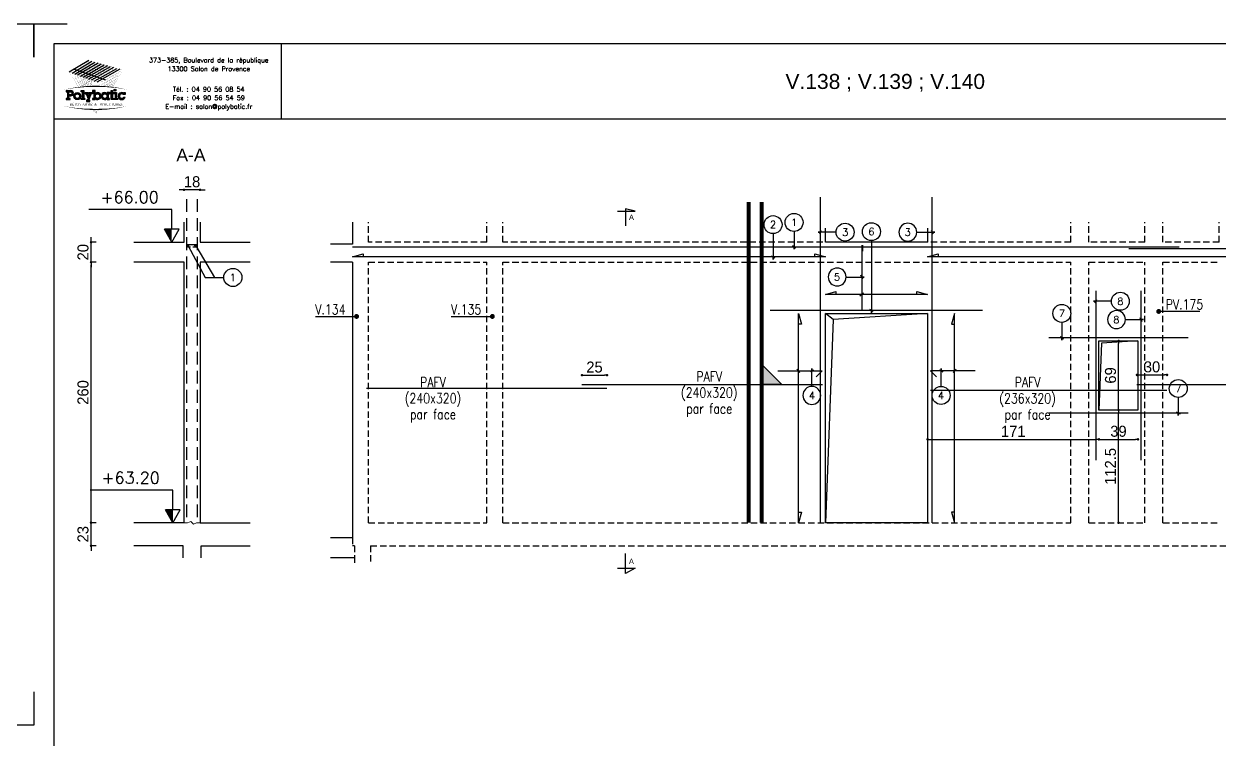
# Model space of a CAD drawing. Header units: metres. Extents: x -5618 to 118954, y -306 to 4637.
# Drawn here: x 47322 to 48515, y 880 to 1594 of the extents above; entities that cross this region are included whole.
import ezdxf
from ezdxf.enums import TextEntityAlignment as Align

# ---------------------------------------------------------------- set-up
doc = ezdxf.new("R2010")
doc.units = ezdxf.units.M
doc.linetypes.add('CACHE', pattern=[9.525, 6.35, -3.175])
doc.linetypes.add('CACHEX2', pattern=[19.05, 12.7, -6.35])
for name, color, linetype in [('COTATION', 1, 'Continuous'), ('GO-FER-HA', 140, 'Continuous'), ('GO-TEXTE', 9, 'Continuous'), ('K_ENT_M_Building_V.76', 7, 'Continuous'), ('STR_COTATION', 1, 'Continuous'), ('STR_TS', 22, 'Continuous'), ('STR_TS_TXT', 7, 'Continuous'), ('STR_VOI-POT', 6, 'Continuous')]:
    doc.layers.add(name, color=color, linetype=linetype)
doc.layers.add('Kofragna_forma', color=7, linetype='Continuous', lineweight=70)
doc.styles.add('ARIAL', font='ARIAL.TTF')
doc.styles.add('GrDimensions', font='simplex.shx')
doc.styles.add('Lucida', font='LSANSI.TTF')
doc.styles.add('POLYBATIC', font='TIMES.TTF')
doc.styles.add('schéma', font='simplex.shx')
doc.styles.add('TEXTE', font='romans.shx')
doc.styles.add('TEXTE TS', font='romans.shx', dxfattribs={"width": 0.7, "oblique": 15})
doc.styles.add('TEXTEBA', font='ARIAL.TTF')
doc.dimstyles.new('COUPE-20', dxfattribs={"dimscale": 0.5, "dimtxt": 22, "dimasz": 5, "dimexe": 0.05, "dimexo": 0, "dimgap": 5, "dimtad": 1, "dimdec": 0, "dimdsep": 46, "dimtxsty": 'Standard', "dimblk1": 'DOT', "dimblk2": 'DOT', "dimsah": 1, "dimcen": 0, "dimdle": 150, "dimclrd": 1, "dimclre": 1, "dimclrt": 7, "dimadec": 0, "dimazin": 0, "dimtfac": 1, "dimtdec": 0, "dimtix": 1, "dimtmove": 2, "dimatfit": 3, "dimldrblk": 'DOT', "dimfxl": 0, "dimtvp": 1, "dimtolj": 1, "dimtzin": 0, "dimarcsym": 0})

# ---------------------------------------------------------------- blocks, each defined once
blk = doc.blocks.new('A$C492E529B')
h = blk.add_hatch(color=256)
h.paths.add_polyline_path([(-1.983, 0.1), (-2.083, 0.1), (-2.083, 0.3), (-1.933, 0.3, 1), (-1.933, 0.7), (-2.283, 0.7), (-2.283, 0.6), (-2.183, 0.6), (-2.183, 0.1), (-2.283, 0.1), (-2.283, 0), (-1.983, 0)])
h.paths.add_polyline_path([(-2.083, 0.4), (-2.083, 0.6), (-1.933, 0.6, -1), (-1.933, 0.4)], flags=16)
h = blk.add_hatch(color=256)
h.paths.add_polyline_path([(-1.158, 0.275, 1), (-1.708, 0.275, 1)])
h.paths.add_polyline_path([(-1.608, 0.275, -1), (-1.258, 0.275, -1)], flags=16)
for color, points in [(256, [(-0.938, 0.7), (-1.138, 0.7), (-1.138, 0.6), (-1.038, 0.6), (-1.038, 0.1), (-1.138, 0.1), (-1.138, 0), (-0.838, 0), (-0.838, 0.1), (-0.938, 0.1)]), (256, [(-0.367, 0.45), (-0.268, 0.45), (-0.268, 0.55), (-0.523, 0.55), (-0.523, 0.45), (-0.473, 0.45), (-0.543, 0.253), (-0.612, 0.45), (-0.562, 0.45), (-0.562, 0.55), (-0.818, 0.55), (-0.818, 0.45), (-0.718, 0.45), (-0.595, 0.101), (-0.648, -0.05), (-0.718, -0.05), (-0.718, -0.15), (-0.468, -0.15), (-0.468, -0.05), (-0.543, -0.05)]), (256, [(1.393, 0.55), (1.292, 0.55), (1.292, 0.7), (1.193, 0.7), (1.193, 0.55), (1.093, 0.55), (1.093, 0.45), (1.193, 0.45), (1.193, 0), (1.393, 0), (1.393, 0.1), (1.292, 0.1), (1.292, 0.45), (1.393, 0.45)]), (140, [(1.413, 0.725, 1), (1.563, 0.725, 1)]), (256, [(1.613, 0.55), (1.413, 0.55), (1.413, 0.45), (1.513, 0.45), (1.513, 0.1), (1.413, 0.1), (1.413, 0), (1.712, 0), (1.712, 0.1), (1.613, 0.1)]), (256, [(2.13, 0.4), (2.283, 0.4), (2.283, 0.55), (2.183, 0.55), (2.183, 0.487, 3.359496), (2.272, 0.2), (2.166, 0.2, -3.125802)])]:
    blk.add_hatch(color=color).paths.add_polyline_path(points)
h = blk.add_hatch(color=256)
h.paths.add_polyline_path([(-0.047, 0.487), (-0.047, 0.7), (-0.248, 0.7), (-0.248, 0.6), (-0.147, 0.6), (-0.147, 0.1), (-0.248, 0.1), (-0.248, 0), (-0.047, 0), (-0.047, 0.063, 2.12132)])
h.paths.add_polyline_path([(-0.047, 0.275, -1), (0.303, 0.275, -1)], flags=16)
h = blk.add_hatch(color=256)
h.paths.add_polyline_path([(1.073, 0.1), (0.973, 0.1), (0.973, 0.45), (1.073, 0.45), (1.073, 0.55), (0.873, 0.55), (0.873, 0.487, 2.12132), (0.873, 0.063), (0.873, 0), (1.073, 0)])
h.paths.add_polyline_path([(0.523, 0.275, -1), (0.873, 0.275, -1)], flags=16)
for p, q in [((-0.595, 0.101), (-0.718, 0.45)), ((-0.648, -0.05), (-0.595, 0.101)), ((-0.543, 0.253), (-0.612, 0.45)), ((-0.543, -0.05), (-0.367, 0.45)), ((-0.543, 0.253), (-0.473, 0.45)), ((0.873, 0.55), (0.873, 0.487)), ((1.073, 0.55), (0.873, 0.55)), ((0.873, 0.063), (0.873, 0)), ((0.973, 0.1), (0.973, 0.45)), ((0.973, 0.45), (1.073, 0.45)), ((1.073, 0.1), (0.973, 0.1)), ((1.073, 0.45), (1.073, 0.55)), ((1.073, 0), (1.073, 0.1)), ((2.166, 0.2), (2.272, 0.2)), ((0.873, 0), (1.073, 0))]:
    blk.add_line(p, q)
for points in [[(-2.283, 0.7), (-1.933, 0.7)], [(-2.283, 0.7), (-2.283, 0.6), (-2.183, 0.6), (-2.183, 0.1), (-2.283, 0.1), (-2.283, 0), (-1.983, 0), (-1.983, 0.1), (-2.083, 0.1), (-2.083, 0.3), (-1.933, 0.3)], [(-2.083, 0.4), (-2.083, 0.6), (-1.933, 0.6)], [(-2.083, 0.4), (-1.933, 0.4)], [(-1.138, 0.7), (-0.938, 0.7), (-0.938, 0.1), (-0.838, 0.1), (-0.838, 0), (-1.138, 0), (-1.138, 0.1), (-1.038, 0.1), (-1.038, 0.6), (-1.138, 0.6), (-1.138, 0.7)], [(-0.818, 0.55), (-0.562, 0.55)], [(-0.818, 0.55), (-0.818, 0.45), (-0.718, 0.45)], [(-0.612, 0.45), (-0.562, 0.45), (-0.562, 0.55)], [(-0.523, 0.55), (-0.268, 0.55), (-0.268, 0.45), (-0.367, 0.45)], [(-0.473, 0.45), (-0.523, 0.45), (-0.523, 0.55)], [(-0.248, 0.7), (-0.248, 0.6), (-0.147, 0.6), (-0.147, 0.1), (-0.248, 0.1), (-0.248, 0), (-0.047, 0), (-0.047, 0.063)], [(-0.047, 0.487), (-0.047, 0.7), (-0.248, 0.7)], [(1.093, 0.55), (1.193, 0.55), (1.193, 0.7), (1.292, 0.7), (1.292, 0.55), (1.393, 0.55), (1.393, 0.45), (1.292, 0.45), (1.292, 0.1), (1.393, 0.1), (1.393, 0), (1.193, 0), (1.193, 0.45), (1.093, 0.45)], [(1.093, 0.45), (1.093, 0.55)], [(1.413, 0.45), (1.413, 0.55), (1.613, 0.55), (1.613, 0.1), (1.712, 0.1), (1.712, 0), (1.413, 0), (1.413, 0.1), (1.513, 0.1), (1.513, 0.45), (1.413, 0.45)], [(2.183, 0.487), (2.183, 0.55), (2.283, 0.55), (2.283, 0.4), (2.13, 0.4)], [(-0.648, -0.05), (-0.718, -0.05), (-0.718, -0.15), (-0.468, -0.15), (-0.468, -0.05), (-0.543, -0.05)]]:
    blk.add_lwpolyline(points)
for centre, radius in [((-1.433, 0.275), 0.275), ((-1.433, 0.275), 0.175), ((0.128, 0.275), 0.175), ((0.698, 0.275), 0.175)]:
    blk.add_circle(centre, radius)
at = {"color": 140}
blk.add_circle((1.488, 0.725), 0.075, dxfattribs=at)
for centre, radius, start, end in [((-1.933, 0.5), 0.2, 270, 90), ((-1.933, 0.5), 0.1, 270, 90), ((0.128, 0.275), 0.275, 230.4788, 129.5212), ((0.698, 0.275), 0.275, 50.4788, 309.5212), ((2.008, 0.275), 0.275, 50.4788, 344.17338), ((2.008, 0.275), 0.175, 45.58469, 334.62307)]:
    blk.add_arc(centre, radius, start, end)
blk = doc.blocks.new('POLYBATIC')
at = {"color": 140}
for p, q in [((-0.43, 3.281), (-1.602, 2.578)), ((-1.435, 2.518), (-0.241, 3.228)), ((-1.268, 2.457), (-0.053, 3.175)), ((0.135, 3.121), (-1.101, 2.397)), ((-0.934, 2.337), (0.323, 3.068)), ((-0.767, 2.276), (0.511, 3.015)), ((0.7, 2.962), (-0.6, 2.216)), ((-0.433, 2.156), (0.888, 2.908)), ((-1.309, 2.754), (0.586, 2.109)), ((1.076, 2.855), (-0.266, 2.095)), ((-0.099, 2.035), (1.264, 2.802)), ((1.452, 2.749), (0.067, 1.974))]:
    blk.add_line(p, q, dxfattribs=at)
for points in [[(-1.602, 2.578, 0, 0.0156, 0), (-1.016, 2.93, 0, 0, 0)], [(-1.016, 2.93, 0.0156, 0, 0), (-0.43, 3.281, 0, 0, 0)], [(-0.039, 2.617, 0.0156, 0, 0), (-1.016, 2.93, 0, 0, 0)], [(-0.589, 1.7, 0.0131, 0, 0), (-1.016, 2.93, 0, 0, 0)], [(-0.391, 2.983, 0, 0.0156, 0), (-0.923, 2.663, 0, 0, 0)], [(0.122, 2.71, 0.0156, 0, 0), (-0.869, 3.018, 0, 0, 0)], [(-0.491, 1.706, 0.0136, 0, 0), (-0.869, 3.018, 0, 0, 0)], [(-0.838, 2.873, 0.0156, 0, 0), (-0.241, 3.228, 0, 0, 0)], [(0.283, 2.803, 0.0156, 0, 0), (-0.723, 3.105, 0, 0, 0)], [(-0.398, 1.71, 0.014, 0, 0), (-0.723, 3.105, 0, 0, 0)], [(-0.661, 2.816, 0.0156, 0, 0), (-0.053, 3.175, 0, 0, 0)], [(0.444, 2.896, 0.0156, 0, 0), (-0.576, 3.193, 0, 0, 0)], [(-0.309, 1.714, 0.0145, 0, 0), (-0.576, 3.193, 0, 0, 0)], [(-0.483, 2.759, 0.0156, 0, 0), (0.135, 3.121, 0, 0, 0)], [(0.605, 2.988, 0.0156, 0, 0), (-0.43, 3.281, 0, 0, 0)], [(-0.225, 1.716, 0.0149, 0, 0), (-0.43, 3.281, 0, 0, 0)], [(-0.305, 2.702, 0.0156, 0, 0), (0.323, 3.068, 0, 0, 0)], [(-0.128, 2.646, 0.0156, 0, 0), (0.511, 3.015, 0, 0, 0)], [(0.05, 2.589, 0.0156, 0, 0), (0.7, 2.962, 0, 0, 0)], [(0.227, 2.532, 0.0156, 0, 0), (0.888, 2.908, 0, 0, 0)], [(1.465, 2.598, 0, 0.0156, 0), (0.444, 2.896, 0, 0, 0)], [(1.641, 2.695, 0, 0.0156, 0), (0.605, 2.988, 0, 0, 0)], [(-0.684, 2.246, 0.0156, 0, 0), (-1.602, 2.578, 0, 0, 0)], [(-1.031, 1.66, 0.0111, 0, 0), (-1.602, 2.578, 0, 0, 0)], [(-1.456, 2.344, 0, 0.0156, 0), (-0.923, 2.663, 0, 0, 0)], [(-0.522, 2.339, 0.0156, 0, 0), (-1.455, 2.666, 0, 0, 0)], [(-0.913, 1.673, 0.0116, 0, 0), (-1.455, 2.666, 0, 0, 0)], [(-1.435, 2.518, 0, 0.0156, 0), (-0.838, 2.873, 0, 0, 0)], [(-1.31, 2.109, 0, 0.0156, 0), (-0.831, 2.397, 0, 0, 0)], [(-0.361, 2.432, 0.0156, 0, 0), (-1.309, 2.754, 0, 0, 0)], [(-0.8, 1.684, 0.0121, 0, 0), (-1.309, 2.754, 0, 0, 0)], [(-1.268, 2.457, 0, 0.0156, 0), (-0.661, 2.816, 0, 0, 0)], [(-0.2, 2.524, 0.0156, 0, 0), (-1.162, 2.842, 0, 0, 0)], [(-0.692, 1.693, 0.0126, 0, 0), (-1.162, 2.842, 0, 0, 0)], [(-1.101, 2.397, 0, 0.0156, 0), (-0.483, 2.759, 0, 0, 0)], [(-0.934, 2.337, 0, 0.0156, 0), (-0.305, 2.702, 0, 0, 0)], [(-0.352, 2.685, 0, 0.0156, 0), (-0.831, 2.397, 0, 0, 0)], [(-0.767, 2.276, 0, 0.0156, 0), (-0.128, 2.646, 0, 0, 0)], [(-0.312, 2.386, 0, 0.0156, 0), (-0.739, 2.131, 0, 0, 0)], [(0.234, 1.914, 0, 0.0156, 0), (-0.684, 2.246, 0, 0, 0)], [(-0.6, 2.216, 0, 0.0156, 0), (0.05, 2.589, 0, 0, 0)], [(0.41, 2.012, 0, 0.0156, 0), (-0.522, 2.339, 0, 0, 0)], [(-0.433, 2.156, 0, 0.0156, 0), (0.227, 2.532, 0, 0, 0)], [(0.586, 2.109, 0, 0.0156, 0), (-0.361, 2.432, 0, 0, 0)], [(-0.266, 2.095, 0, 0.0156, 0), (0.405, 2.475, 0, 0, 0)], [(0.762, 2.207, 0, 0.0156, 0), (-0.2, 2.524, 0, 0, 0)], [(-0.099, 2.035, 0, 0.0156, 0), (0.582, 2.418, 0, 0, 0)], [(0.937, 2.305, 0, 0.0156, 0), (-0.039, 2.617, 0, 0, 0)], [(0.067, 1.974, 0, 0.0156, 0), (0.76, 2.362, 0, 0, 0)], [(1.113, 2.402, 0, 0.0156, 0), (0.122, 2.71, 0, 0, 0)], [(0.234, 1.914, 0, 0.0156, 0), (0.937, 2.305, 0, 0, 0)], [(1.289, 2.5, 0, 0.0156, 0), (0.283, 2.803, 0, 0, 0)], [(0.405, 2.475, 0.0156, 0, 0), (1.076, 2.855, 0, 0, 0)], [(0.582, 2.418, 0.0156, 0, 0), (1.264, 2.802, 0, 0, 0)], [(0.587, 1.7, 0.00718, 0, 0), (0.762, 2.207, 0, 0, 0)], [(0.689, 1.693, 0.0083, 0, 0), (0.937, 2.305, 0, 0, 0)], [(0.76, 2.362, 0.0156, 0, 0), (1.452, 2.749, 0, 0, 0)], [(0.765, 1.884, 0.0156, 0, 0), (1.342, 2.205, 0, 0, 0)], [(0.781, 1.685, 0.00933, 0, 0), (1.113, 2.402, 0, 0, 0)], [(0.852, 2.095, 0.0156, 0, 0), (1.491, 2.45, 0, 0, 0)], [(0.865, 1.678, 0.0103, 0, 0), (1.289, 2.5, 0, 0, 0)], [(0.937, 2.305, 0.0156, 0, 0), (1.641, 2.695, 0, 0, 0)], [(0.942, 1.67, 0.0112, 0, 0), (1.465, 2.598, 0, 0, 0)], [(1.012, 1.663, 0.012, 0, 0), (1.641, 2.695, 0, 0, 0)], [(-1.953, 1.508, 0, 0.0781, -0.053843), (0, 1.719, 0, 0, 0)], [(-1.165, 1.875, 0, 0.0156, 0), (-0.739, 2.131, 0, 0, 0)], [(-1.019, 1.641, 0, 0.0156, 0), (-0.646, 1.864, 0, 0, 0)], [(-0.273, 2.088, 0, 0.0156, 0), (-0.646, 1.864, 0, 0, 0)], [(-0.234, 1.79, 0, 0.00638, 0), (-0.365, 1.711, 0, 0.00638, 0)], [(1.953, 1.508, 0, 0.0781, 0.053843), (0, 1.719, 0, 0, 0)], [(0.213, 1.74, 0, 0.0156, 0), (0.852, 2.095, 0, 0, 0)], [(0.21, 1.716, 0.00323, 0, 0), (0.234, 1.914, 0, 0, 0)], [(0.349, 1.712, 0.00465, 0, 0), (0.41, 2.012, 0, 0, 0)], [(0.447, 1.708, 0.00693, 0.0156, 0), (0.767, 1.886, 0, 0, 0)], [(0.474, 1.706, 0.00597, 0, 0), (0.586, 2.109, 0, 0, 0)], [(0.68, 1.675, 0.0156, 0, 0), (1.193, 1.96, 0, 0, 0)], [(0.96, 1.668, 0.00293, 0, 0), (1.044, 1.715, 0, 0, 0)], [(-1.953, 0.523, 0, 0.0781, 0.053843), (0, 0.312, 0, 0, 0)], [(0, 0, 0, 0.00381, 0), (-0.195, 0.315, 0, 0.00381, 0)], [(0, 0, 0, 0.00368, 0), (-0.171, 0.314, 0, 0.00368, 0)], [(0, 0, 0, 0.00356, 0), (-0.149, 0.314, 0, 0.00356, 0)], [(0, 0, 0, 0.00345, 0), (-0.128, 0.313, 0, 0.00345, 0)], [(0, 0, 0, 0.00334, 0), (-0.109, 0.313, 0, 0.00334, 0)], [(0, 0, 0, 0.00324, 0), (-0.09, 0.313, 0, 0.00324, 0)], [(0, 0, 0, 0.00315, 0), (-0.073, 0.313, 0, 0.00315, 0)], [(0, 0, 0, 0.00306, 0), (-0.056, 0.313, 0, 0.00306, 0)], [(0, 0, 0, 0.00306, 0), (-0.056, 0.313, 0, 0.00306, 0)], [(0, 0, 0, 0.00298, 0), (-0.041, 0.313, 0, 0.00298, 0)], [(1.953, 0.523, 0, 0.0781, -0.053843), (0, 0.312, 0, 0, 0)], [(0, 0, 0, 0.0051, 0), (0.038, 0.313, 0, 0.0051, 0)], [(0, 0, 0, 0.00425, 0), (0.127, 0.313, 0, 0.00425, 0)], [(0, 0, 0, 0.00408, 0), (0.145, 0.314, 0, 0.00408, 0)], [(0, 0, 0, 0.00392, 0), (0.162, 0.314, 0, 0.00392, 0)], [(0, 0, 0, 0.00378, 0), (0.177, 0.314, 0, 0.00378, 0)], [(0, 0, 0, 0.00365, 0), (0.191, 0.315, 0, 0.00365, 0)], [(0, 0, 0, 0.00486, 0), (0.064, 0.313, 0, 0.00486, 0)], [(0, 0, 0, 0.00464, 0), (0.087, 0.313, 0, 0.00464, 0)], [(0, 0, 0, 0.00443, 0), (0.108, 0.313, 0, 0.00443, 0)]]:
    blk.add_lwpolyline(points, format="xyseb", dxfattribs=at)
at = {"color": 5, "xscale": 0.78125, "yscale": 0.78125, "zscale": 0.78125}
blk.add_blockref('A$C492E529B', (0, 0.91), dxfattribs=at)
at = {"lineweight": 60, "style": 'POLYBATIC'}
for s, p in [('BÉTON ARMÉ', (-1.587, 0.547)), ('STRUCTURES', (0.24, 0.547))]:
    blk.add_text(s, height=0.1406, dxfattribs=at).set_placement(p)
at = {"color": 140, "style": 'POLYBATIC'}
blk.add_text('&', height=0.141, dxfattribs=at).set_placement((0, 0.547), align=Align.CENTER)
blk = doc.blocks.new('ime')
at = {"layer": 'COTATION', "const_width": 2.5}
blk.add_lwpolyline([(1.2, 0, -1), (-1.2, 0, -1)], format="xyb", close=True, dxfattribs=at)
at = {"layer": 'COTATION'}
blk.add_lwpolyline([(41.1, 0), (0, 0)], dxfattribs=at)
at = {"layer": 'COTATION', "color": 7, "style": 'TEXTE TS', "width": 0.8}
blk.add_attdef('NAME', (9.1, 2), '', height=10, dxfattribs=at)
blk = doc.blocks.new('mrega')
at = {"layer": 'STR_TS_TXT', "style": 'TEXTE TS', "width": 0.8}
for tag, p in [('ST10', (14.5, 0)), ('DIM', (14.5, -16)), ('NOTE', (14.5, -32))]:
    blk.add_attdef(tag, text='', height=10, dxfattribs=at).set_placement(p, align=Align.CENTER)
blk = doc.blocks.new('A$C6F247267')
blk.add_hatch(color=256).paths.add_polyline_path([(0, -0.2), (-0.2, 0), (0, 0)])
blk.add_lwpolyline([(-0.2, 0), (0, 0), (0, -0.2), (-0.2, 0)])
blk = doc.blocks.new('_DOT')
at = {"color": 0, "linetype": 'ByBlock'}
blk.add_line((-0.5, 0), (-1, 0), dxfattribs=at)
at = {"color": 0, "linetype": 'ByBlock', "const_width": 0.5}
blk.add_lwpolyline([(-0.25, 0, 1), (0.25, 0, 1)], format="xyb", close=True, dxfattribs=at)
blk = doc.blocks.new('*D1038')
at = {"layer": 'DEFPOINTS', "color": 0, "lineweight": -3, "ltscale": 4.5}
for p in [(47903.6, 1243.1), (47878.6, 1233.6, 281.5), (47903.6, 1229.9, 281.5)]:
    blk.add_point(p, dxfattribs=at)
at = {"layer": 'STR_COTATION', "color": 1, "lineweight": -2, "ltscale": 4.5}
for p, q in [((47878.6, 1243.1), (47878.6, 1243.1)), ((47881.1, 1243.1), (47901.1, 1243.1)), ((47903.6, 1243.1), (47903.6, 1243.1))]:
    blk.add_line(p, q, dxfattribs=at)
at = {"layer": 'STR_COTATION', "color": 1, "lineweight": -2, "ltscale": 4.5, "xscale": 2.5, "yscale": 2.5, "zscale": 2.5, "rotation": 180}
blk.add_blockref('_DOT', (47878.6, 1243.1), dxfattribs=at)
at = {"layer": 'STR_COTATION', "color": 1, "lineweight": -2, "ltscale": 4.5, "xscale": 2.5, "yscale": 2.5, "zscale": 2.5}
blk.add_blockref('_DOT', (47903.6, 1243.1), dxfattribs=at)
at = {"layer": 'STR_COTATION', "color": 7, "lineweight": -3, "ltscale": 4.5, "insert": (47891.1, 1251.1), "char_height": 11, "attachment_point": 5}
blk.add_mtext('\\A1;25', dxfattribs=at)
blk = doc.blocks.new('*D1039')
at = {"layer": 'DEFPOINTS', "color": 0, "lineweight": -3, "ltscale": 4.5}
for p in [(48462.6, 1243.3), (48432.6, 1233.6, 281.5), (48462.6, 1228.1, 281.5)]:
    blk.add_point(p, dxfattribs=at)
at = {"layer": 'STR_COTATION', "color": 1, "lineweight": -2, "ltscale": 4.5}
for p, q in [((48432.6, 1243.3), (48432.6, 1243.3)), ((48435.1, 1243.3), (48460.1, 1243.3)), ((48462.6, 1243.3), (48462.6, 1243.3))]:
    blk.add_line(p, q, dxfattribs=at)
at = {"layer": 'STR_COTATION', "color": 1, "lineweight": -2, "ltscale": 4.5, "xscale": 2.5, "yscale": 2.5, "zscale": 2.5, "rotation": 180}
blk.add_blockref('_DOT', (48432.6, 1243.3), dxfattribs=at)
at = {"layer": 'STR_COTATION', "color": 1, "lineweight": -2, "ltscale": 4.5, "xscale": 2.5, "yscale": 2.5, "zscale": 2.5}
blk.add_blockref('_DOT', (48462.6, 1243.3), dxfattribs=at)
at = {"layer": 'STR_COTATION', "color": 7, "lineweight": -3, "ltscale": 4.5, "insert": (48447.6, 1251.3), "char_height": 11, "attachment_point": 5}
blk.add_mtext('\\A1;30', dxfattribs=at)
blk = doc.blocks.new('*D1041')
at = {"layer": 'COTATION', "color": 1, "lineweight": -2, "ltscale": 4.5}
for p, q in [((47388.6, 1098.3), (47388.6, 1100.8)), ((47393.6, 1095.8), (47388.6, 1095.8)), ((47388.6, 1072.8), (47388.6, 1095.8)), ((47393.6, 1072.8), (47388.6, 1072.8)), ((47388.6, 1070.3), (47388.6, 1067.8))]:
    blk.add_line(p, q, dxfattribs=at)
at = {"layer": 'DEFPOINTS', "color": 0, "lineweight": -3, "ltscale": 4.5}
for p in [(47388.6, 1095.8), (47431.4, 1095.8), (47431.4, 1072.8)]:
    blk.add_point(p, dxfattribs=at)
at = {"layer": 'COTATION', "color": 1, "lineweight": -2, "ltscale": 4.5, "xscale": 2.5, "yscale": 2.5, "zscale": 2.5}
for p, rotation in [((47388.6, 1095.8), 270), ((47388.6, 1072.8), 90)]:
    blk.add_blockref('_DOT', p, dxfattribs=dict(at, rotation=rotation))
at = {"layer": 'COTATION', "color": 7, "lineweight": -3, "ltscale": 4.5, "insert": (47380.6, 1084.3), "char_height": 11, "attachment_point": 5, "rotation": 90}
blk.add_mtext('\\A1;23', dxfattribs=at)
blk = doc.blocks.new('*D1042')
at = {"layer": 'COTATION', "color": 1, "lineweight": -2, "ltscale": 4.5}
for p, q in [((47393.6, 1355.8), (47388.6, 1355.8)), ((47388.6, 1098.3), (47388.6, 1353.3)), ((47393.6, 1095.8), (47388.6, 1095.8))]:
    blk.add_line(p, q, dxfattribs=at)
at = {"layer": 'DEFPOINTS', "color": 0, "lineweight": -3, "ltscale": 4.5}
for p in [(47388.6, 1355.8), (47431.4, 1355.8), (47431.4, 1095.8)]:
    blk.add_point(p, dxfattribs=at)
at = {"layer": 'COTATION', "color": 1, "lineweight": -2, "ltscale": 4.5, "xscale": 2.5, "yscale": 2.5, "zscale": 2.5}
for p, rotation in [((47388.6, 1355.8), 90), ((47388.6, 1095.8), 270)]:
    blk.add_blockref('_DOT', p, dxfattribs=dict(at, rotation=rotation))
at = {"layer": 'COTATION', "color": 7, "lineweight": -3, "ltscale": 4.5, "insert": (47380.6, 1225.8), "char_height": 11, "attachment_point": 5, "rotation": 90}
blk.add_mtext('\\A1;260', dxfattribs=at)
blk = doc.blocks.new('*D1043')
at = {"layer": 'COTATION', "color": 1, "lineweight": -2, "ltscale": 4.5}
for p, q in [((47388.6, 1378.3), (47388.6, 1380.8)), ((47393.6, 1375.8), (47388.6, 1375.8)), ((47388.6, 1355.8), (47388.6, 1375.8)), ((47393.6, 1355.8), (47388.6, 1355.8)), ((47388.6, 1353.3), (47388.6, 1350.8))]:
    blk.add_line(p, q, dxfattribs=at)
at = {"layer": 'DEFPOINTS', "color": 0, "lineweight": -3, "ltscale": 4.5}
for p in [(47388.6, 1375.8), (47431.4, 1375.8), (47431.4, 1355.8)]:
    blk.add_point(p, dxfattribs=at)
at = {"layer": 'COTATION', "color": 1, "lineweight": -2, "ltscale": 4.5, "xscale": 2.5, "yscale": 2.5, "zscale": 2.5}
for p, rotation in [((47388.6, 1375.8), 270), ((47388.6, 1355.8), 90)]:
    blk.add_blockref('_DOT', p, dxfattribs=dict(at, rotation=rotation))
at = {"layer": 'COTATION', "color": 7, "lineweight": -3, "ltscale": 4.5, "insert": (47380.6, 1365.8), "char_height": 11, "attachment_point": 5, "rotation": 90}
blk.add_mtext('\\A1;20', dxfattribs=at)
blk = doc.blocks.new('*D1044')
at = {"layer": 'DEFPOINTS', "color": 0, "lineweight": -3, "ltscale": 4.5}
for p in [(47481.4, 1428.1), (47481.4, 1395.8, 187.7), (47497.4, 1395.8, 187.7)]:
    blk.add_point(p, dxfattribs=at)
at = {"layer": 'STR_COTATION', "color": 1, "lineweight": -2, "ltscale": 4.5}
for p, q in [((47478.9, 1428.1), (47476.4, 1428.1)), ((47481.4, 1428.1), (47481.4, 1428.1)), ((47497.4, 1428.1), (47481.4, 1428.1)), ((47497.4, 1428.1), (47497.4, 1428.1)), ((47499.9, 1428.1), (47502.4, 1428.1))]:
    blk.add_line(p, q, dxfattribs=at)
at = {"layer": 'STR_COTATION', "color": 1, "lineweight": -2, "ltscale": 4.5, "xscale": 2.5, "yscale": 2.5, "zscale": 2.5}
blk.add_blockref('_DOT', (47481.4, 1428.1), dxfattribs=at)
at = {"layer": 'STR_COTATION', "color": 1, "lineweight": -2, "ltscale": 4.5, "xscale": 2.5, "yscale": 2.5, "zscale": 2.5, "rotation": 180}
blk.add_blockref('_DOT', (47497.4, 1428.1), dxfattribs=at)
at = {"layer": 'STR_COTATION', "color": 7, "lineweight": -3, "ltscale": 4.5, "insert": (47489.4, 1436.1), "char_height": 11, "attachment_point": 5}
blk.add_mtext('\\A1;18', dxfattribs=at)
blk = doc.blocks.new('*D1456')
at = {"color": 1, "linetype": 'ByBlock', "lineweight": -2, "ltscale": 4.5}
for p, q in [((48223.6, 1179), (48223.6, 1179)), ((48226.1, 1179), (48392.1, 1179)), ((48394.6, 1179), (48394.6, 1179))]:
    blk.add_line(p, q, dxfattribs=at)
at = {"layer": 'DEFPOINTS', "color": 0, "linetype": 'ByBlock', "lineweight": -3, "ltscale": 4.5}
for p in [(48394.6, 1208.3, 187.7), (48394.6, 1179), (48223.6, 1161.4, 187.7)]:
    blk.add_point(p, dxfattribs=at)
at = {"color": 1, "linetype": 'ByBlock', "lineweight": -2, "ltscale": 4.5, "xscale": 2.5, "yscale": 2.5, "zscale": 2.5, "rotation": 180}
blk.add_blockref('_DOT', (48223.6, 1179), dxfattribs=at)
at = {"color": 1, "linetype": 'ByBlock', "lineweight": -2, "ltscale": 4.5, "xscale": 2.5, "yscale": 2.5, "zscale": 2.5}
blk.add_blockref('_DOT', (48394.6, 1179), dxfattribs=at)
at = {"color": 7, "linetype": 'ByBlock', "lineweight": -3, "ltscale": 4.5, "insert": (48309.1, 1187), "char_height": 11, "attachment_point": 5}
blk.add_mtext('\\A1;171', dxfattribs=at)
blk = doc.blocks.new('*D1457')
at = {"color": 1, "linetype": 'ByBlock', "lineweight": -2, "ltscale": 4.5}
for p, q in [((48394.6, 1179), (48394.6, 1179)), ((48397.1, 1179), (48431.1, 1179)), ((48433.6, 1179), (48433.6, 1179))]:
    blk.add_line(p, q, dxfattribs=at)
at = {"layer": 'DEFPOINTS', "color": 0, "linetype": 'ByBlock', "lineweight": -3, "ltscale": 4.5}
for p in [(48394.6, 1208.3, 187.7), (48433.6, 1208.3, 187.7), (48433.6, 1179)]:
    blk.add_point(p, dxfattribs=at)
at = {"color": 1, "linetype": 'ByBlock', "lineweight": -2, "ltscale": 4.5, "xscale": 2.5, "yscale": 2.5, "zscale": 2.5, "rotation": 180}
blk.add_blockref('_DOT', (48394.6, 1179), dxfattribs=at)
at = {"color": 1, "linetype": 'ByBlock', "lineweight": -2, "ltscale": 4.5, "xscale": 2.5, "yscale": 2.5, "zscale": 2.5}
blk.add_blockref('_DOT', (48433.6, 1179), dxfattribs=at)
at = {"color": 7, "linetype": 'ByBlock', "lineweight": -3, "ltscale": 4.5, "insert": (48414.1, 1187), "char_height": 11, "attachment_point": 5}
blk.add_mtext('\\A1;39', dxfattribs=at)
blk = doc.blocks.new('*D1458')
at = {"color": 1, "linetype": 'ByBlock', "lineweight": -2, "ltscale": 4.5}
for p, q in [((48414.2, 1208.3), (48414.3, 1208.3)), ((48414.2, 1098.3), (48414.2, 1205.8)), ((48414.3, 1095.8), (48414.3, 1095.8))]:
    blk.add_line(p, q, dxfattribs=at)
at = {"layer": 'DEFPOINTS', "color": 0, "linetype": 'ByBlock', "lineweight": -3, "ltscale": 4.5}
for p in [(48394.6, 1208.3, 187.7), (48414.2, 1208.3), (48412.6, 1095.8, 187.7)]:
    blk.add_point(p, dxfattribs=at)
at = {"color": 1, "linetype": 'ByBlock', "lineweight": -2, "ltscale": 4.5, "xscale": 2.5, "yscale": 2.5, "zscale": 2.5}
for p, rotation in [((48414.2, 1208.3), 90), ((48414.2, 1095.8), 270)]:
    blk.add_blockref('_DOT', p, dxfattribs=dict(at, rotation=rotation))
at = {"color": 7, "linetype": 'ByBlock', "lineweight": -3, "ltscale": 4.5, "insert": (48406.2, 1152), "char_height": 11, "attachment_point": 5, "rotation": 90}
blk.add_mtext('\\A1;112.5', dxfattribs=at)
blk = doc.blocks.new('*D1459')
at = {"color": 1, "linetype": 'ByBlock', "lineweight": -2, "ltscale": 4.5}
for p, q in [((48414.2, 1277.3), (48414.2, 1277.3)), ((48414.2, 1210.8), (48414.2, 1274.8)), ((48414.2, 1208.3), (48414.3, 1208.3))]:
    blk.add_line(p, q, dxfattribs=at)
at = {"layer": 'DEFPOINTS', "color": 0, "linetype": 'ByBlock', "lineweight": -3, "ltscale": 4.5}
for p in [(48414.2, 1277.3), (48433.6, 1277.3, 187.7), (48394.6, 1208.3, 187.7)]:
    blk.add_point(p, dxfattribs=at)
at = {"color": 1, "linetype": 'ByBlock', "lineweight": -2, "ltscale": 4.5, "xscale": 2.5, "yscale": 2.5, "zscale": 2.5}
for p, rotation in [((48414.2, 1277.3), 90), ((48414.2, 1208.3), 270)]:
    blk.add_blockref('_DOT', p, dxfattribs=dict(at, rotation=rotation))
at = {"color": 7, "linetype": 'ByBlock', "lineweight": -3, "ltscale": 4.5, "insert": (48406.2, 1242.8), "char_height": 11, "attachment_point": 5, "rotation": 90}
blk.add_mtext('\\A1;69', dxfattribs=at)

msp = doc.modelspace()

# ---------------------------------------------------------------- linework, layer by layer
at = {"color": 7, "linetype": 'Continuous', "lineweight": -3}
for p, q in [((47476.54, 1388.79, 187.69), (47461.79, 1388.79, 187.69)), ((47469.16, 1375.79, 187.69), (47461.79, 1388.79, 187.69)), ((47476.54, 1388.79, 187.69), (47461.79, 1388.79, 187.69)), ((47469.16, 1375.79, 187.69), (47461.79, 1388.79, 187.69)), ((47469.16, 1375.79, 187.69), (47476.54, 1388.79, 187.69)), ((47469.16, 1375.79, 187.69), (47476.54, 1388.79, 187.69)), ((47477.59, 1108.79, 187.69), (47462.84, 1108.79, 187.69)), ((47470.22, 1095.79, 187.69), (47462.84, 1108.79, 187.69)), ((47477.59, 1108.79, 187.69), (47462.84, 1108.79, 187.69)), ((47470.22, 1095.79, 187.69), (47462.84, 1108.79, 187.69)), ((47470.22, 1095.79, 187.69), (47477.59, 1108.79, 187.69)), ((47470.22, 1095.79, 187.69), (47477.59, 1108.79, 187.69))]:
    msp.add_line(p, q, dxfattribs=at)
for points in [[(47298.23, 1593.71), (47331.56, 1593.71), (47331.56, 1560.38)], [(47331.56, 1560.38), (47331.56, 1593.71), (47364.89, 1593.71)], [(47578.2, 1573.71), (47578.21, 1498.77)], [(49291.36, 1498.77), (47351.56, 1498.77)], [(47331.56, 927.11), (47331.56, 893.78), (47298.23, 893.78)]]:
    msp.add_lwpolyline(points)
msp.add_lwpolyline([(47351.56, 1573.71), (47351.56, 213.85), (49291.36, 213.85), (49291.36, 1573.71)], close=True)
at = {"lineweight": 18, "elevation": 187.69}
msp.add_lwpolyline([(47497.37, 1095.79), (47493.9, 1095.79), (47490.88, 1094.36), (47488.13, 1097.13), (47484.97, 1095.79), (47481.37, 1095.79)], dxfattribs=at)
at = {"color": 7, "linetype": 'Continuous', "lineweight": -3}
for points in [[(47461.79, 1388.79, 187.69), (47469.16, 1375.79, 187.69), (47469.16, 1388.76, 187.69)], [(47461.79, 1388.79, 187.69), (47469.16, 1375.79, 187.69), (47469.16, 1388.76, 187.69)], [(47462.84, 1108.79, 187.69), (47470.22, 1095.79, 187.69), (47470.22, 1108.75, 187.69)], [(47462.84, 1108.79, 187.69), (47470.22, 1095.79, 187.69), (47470.22, 1108.75, 187.69)]]:
    msp.add_solid(points, dxfattribs=at)
at = {"layer": 'COTATION'}
for p, q in [((48156.11, 1322.17, 187.69), (48159.46, 1325.12, 187.69)), ((48095.91, 1245.62, 281.53), (48092.96, 1248.97, 281.53)), ((48249.2, 1245.62, 281.53), (48252.15, 1248.97, 281.53))]:
    msp.add_line(p, q, dxfattribs=at)
for points, elevation in [([(48111, 1361.03), (48111, 1364.03), (48121.55, 1361.03), (47649.55, 1361.03), (47660.11, 1364.03), (47660.11, 1361.03)], 281.53), ([(48665, 1361.03), (48665, 1364.03), (48675.55, 1361.03), (48223.55, 1361.03), (48234.11, 1364.03), (48234.11, 1361.03)], 281.53), ([(48213, 1323.64), (48213, 1326.64), (48223.55, 1323.64), (48121.55, 1323.64), (48132.11, 1326.64), (48132.11, 1323.64)], 187.69), ([(48094.65, 1106.35), (48097.65, 1106.35), (48094.65, 1095.79), (48094.65, 1304.54), (48097.65, 1293.98), (48094.65, 1293.98)], 187.69), ([(48250.46, 1106.35), (48247.46, 1106.35), (48250.46, 1095.79), (48250.46, 1304.54), (48247.46, 1293.98), (48250.46, 1293.98)], 187.69), ([(48394.55, 1277.29), (48433.55, 1277.29), (48433.55, 1208.29), (48394.55, 1208.29), (48394.55, 1277.29)], 187.69), ([(48433.55, 1277.29), (48397.3, 1274.86), (48394.55, 1208.29)], 187.69)]:
    msp.add_lwpolyline(points, dxfattribs=dict(at, elevation=elevation))
at = {"layer": 'GO-FER-HA'}
for points, elevation in [([(48069.27, 1384.37, -512.3220063), (48069.34, 1384.37), (48069.34, 1358.63), (48069.34, 1361.03), (48071.04, 1360.13), (48067.65, 1361.93)], 281.53), ([(48090.24, 1386.59, -512.3220063), (48090.31, 1386.59), (48090.31, 1368.72), (48090.31, 1371.12), (48092.01, 1370.22), (48088.62, 1372.02)], 281.53), ([(48132.28, 1385.84, -512.3220063), (48132.28, 1385.77), (48114.41, 1385.77), (48116.81, 1385.77), (48115.91, 1384.07), (48117.71, 1387.47)], 281.53), ([(48167.5, 1377.34, -512.3220063), (48167.57, 1377.34), (48167.57, 1305.39), (48167.57, 1307.79), (48169.27, 1306.89), (48165.88, 1308.68)], 187.69), ([(48212.83, 1385.84, 512.3220063), (48212.83, 1385.77), (48230.7, 1385.77), (48228.3, 1385.77), (48229.2, 1384.07), (48227.4, 1387.47)], 281.53), ([(48142.32, 1341.1, 512.3220063), (48142.32, 1341.03), (48160.19, 1341.03), (48157.79, 1341.03), (48158.68, 1339.33), (48156.89, 1342.73)], 187.69), ([(48407.02, 1316.88, -512.3220063), (48407.02, 1316.81), (48389.15, 1316.81), (48391.55, 1316.81), (48390.66, 1315.11), (48392.45, 1318.5)], 187.69), ([(48357.53, 1295.76, -512.3220063), (48357.6, 1295.76), (48357.6, 1277.89), (48357.6, 1280.29), (48359.3, 1279.39), (48355.91, 1281.18)], 187.69), ([(48421.09, 1298.56, 512.3220063), (48421.09, 1298.49), (48438.95, 1298.49), (48436.55, 1298.49), (48437.45, 1296.79), (48435.66, 1300.19)], 375.38), ([(48108, 1231.83, 512.3220063), (48108.07, 1231.83), (48108.07, 1249.69), (48108.07, 1247.29), (48109.76, 1248.19), (48106.37, 1246.4)], 281.53), ([(48237.11, 1231.83, -512.3220063), (48237.04, 1231.83), (48237.04, 1249.69), (48237.04, 1247.29), (48235.35, 1248.19), (48238.74, 1246.4)], 281.53), ([(48473.77, 1220.76, -512.3220063), (48473.84, 1220.76), (48473.84, 1202.89), (48473.84, 1205.29), (48475.54, 1204.39), (48472.14, 1206.18)], 187.69)]:
    msp.add_lwpolyline(points, format="xyb", dxfattribs=dict(at, elevation=elevation))
at = {"layer": 'GO-FER-HA', "elevation": 93.84}
for points in [[(47485.37, 1372.22), (47502.52, 1340.59), (47521.11, 1340.59)], [(47493.07, 1372.22), (47511.85, 1340.59), (47521.11, 1340.59)]]:
    msp.add_lwpolyline(points, dxfattribs=at)
at = {"layer": 'GO-FER-HA'}
msp.add_circle((47530.16, 1340.59, 93.84), 9.06, dxfattribs=at)
at = {"layer": 'GO-TEXTE', "elevation": 187.69, "flags": 128}
for points in [[(47913.95, 1406.86), (47931.6, 1406.85), (47921.92, 1409.14), (47921.91, 1392.22)], [(47913.92, 1050.28), (47931.57, 1050.28), (47921.89, 1045), (47921.89, 1064.92)]]:
    msp.add_lwpolyline(points, dxfattribs=at)
at = {"layer": 'K_ENT_M_Building_V.76', "color": 30, "linetype": 'Continuous', "lineweight": -3}
for p, q in [((47462.66, 1408.29, 187.69), (47386.52, 1408.29, 187.69)), ((47462.66, 1408.29, 187.69), (47386.52, 1408.29, 187.69)), ((47469.16, 1408.29, 187.69), (47462.66, 1408.29, 187.69)), ((47469.16, 1408.29, 187.69), (47462.66, 1408.29, 187.69)), ((47469.16, 1388.79, 187.69), (47469.16, 1408.29, 187.69)), ((47469.16, 1388.79, 187.69), (47469.16, 1408.29, 187.69)), ((47463.72, 1128.29, 187.69), (47387.58, 1128.29, 187.69)), ((47463.72, 1128.29, 187.69), (47387.58, 1128.29, 187.69)), ((47470.22, 1128.29, 187.69), (47463.72, 1128.29, 187.69)), ((47470.22, 1128.29, 187.69), (47463.72, 1128.29, 187.69)), ((47470.22, 1108.79, 187.69), (47470.22, 1128.29, 187.69)), ((47470.22, 1108.79, 187.69), (47470.22, 1128.29, 187.69))]:
    msp.add_line(p, q, dxfattribs=at)
at = {"layer": 'Kofragna_forma', "color": 4, "lineweight": -3}
for p, q in [((47481.37, 1375.79, 187.69), (47481.37, 1395.79, 187.69)), ((47497.37, 1395.79, 187.69), (47497.37, 1375.79, 187.69)), ((47649.55, 1395.79, 187.69), (47649.55, 1373.79, 187.69)), ((47431.37, 1375.79, 187.69), (47481.37, 1375.79, 187.69)), ((47497.37, 1375.79, 281.53), (47547.37, 1375.79, 281.53)), ((47649.55, 1373.79, 187.69), (47627.76, 1373.79, 187.69)), ((47481.37, 1355.79, 187.69), (47431.37, 1355.79, 187.69)), ((47481.37, 1095.79, 187.69), (47481.37, 1355.79, 187.69)), ((47497.37, 1355.79, 187.69), (47497.37, 1095.79, 187.69)), ((47547.37, 1355.79, 281.53), (47497.37, 1355.79, 281.53)), ((47649.55, 1355.79, 187.69), (47627.76, 1355.79, 187.69)), ((47649.55, 1355.79, 187.69), (47649.55, 1080.79, 187.69)), ((47481.37, 1095.79, 187.69), (47431.37, 1095.79, 187.69)), ((47497.37, 1095.79, 187.69), (47547.37, 1095.79, 187.69)), ((47649.55, 1080.79, 187.69), (47627.76, 1080.79, 187.69)), ((47480.37, 1072.79, 187.69), (47431.37, 1072.79, 187.69)), ((47480.37, 1060.79, 187.69), (47480.37, 1072.79, 187.69)), ((47498.37, 1072.79, 187.69), (47547.37, 1072.79, 187.69)), ((47498.37, 1060.79, 187.69), (47498.37, 1072.79, 187.69)), ((47651.55, 1060.79, 187.69), (47627.76, 1060.79, 187.69)), ((47651.55, 1060.79, 187.69), (47651.55, 1055.79, 187.69))]:
    msp.add_line(p, q, dxfattribs=at)
at = {"layer": 'Kofragna_forma', "linetype": 'CACHE', "lineweight": -3}
for p, q in [((47665.55, 1375.79, 187.69), (47665.55, 1395.79, 187.69)), ((47783.55, 1375.79, 187.69), (47783.55, 1395.79, 187.69)), ((47799.55, 1375.79, 187.69), (47799.55, 1395.79, 187.69)), ((48366.55, 1375.79, 187.69), (48366.55, 1395.79, 187.69)), ((48384.55, 1375.79, 187.69), (48384.55, 1395.79, 187.69)), ((48440.55, 1375.79, 187.69), (48440.55, 1395.79, 187.69)), ((48458.55, 1375.79, 187.69), (48458.55, 1395.79, 187.69)), ((48514.55, 1375.79, 187.69), (48514.55, 1395.79, 187.69)), ((47783.55, 1375.79, 187.69), (47665.55, 1375.79, 187.69)), ((48366.55, 1375.79, 187.69), (47799.55, 1375.79, 187.69)), ((48440.55, 1375.79, 187.69), (48384.55, 1375.79, 187.69)), ((48514.55, 1375.79, 187.69), (48458.55, 1375.79, 187.69)), ((47665.55, 1095.79, 187.69), (47665.55, 1355.79, 187.69)), ((47665.55, 1355.79, 187.69), (47783.55, 1355.79, 187.69)), ((47783.55, 1095.79, 187.69), (47783.55, 1355.79, 187.69)), ((47799.55, 1095.79, 187.69), (47799.55, 1355.79, 187.69)), ((47799.55, 1355.79, 187.69), (48366.55, 1355.79, 187.69)), ((48366.55, 1095.79, 187.69), (48366.55, 1355.79, 187.69)), ((48384.55, 1095.79, 187.69), (48384.55, 1355.79, 187.69)), ((48384.55, 1355.79, 187.69), (48440.55, 1355.79, 187.69)), ((48440.55, 1095.79, 187.69), (48440.55, 1355.79, 187.69)), ((48458.55, 1095.79, 187.69), (48458.55, 1355.79, 187.69)), ((48458.55, 1355.79, 187.69), (48514.55, 1355.79, 187.69)), ((47665.55, 1095.79, 187.69), (47783.55, 1095.79, 187.69)), ((47799.55, 1095.79, 187.69), (48366.55, 1095.79, 187.69)), ((48384.55, 1095.79, 187.69), (48440.55, 1095.79, 187.69)), ((48458.55, 1095.79, 187.69), (48514.55, 1095.79, 187.69)), ((47649.55, 1080.79, 187.69), (47649.55, 1072.79, 187.69)), ((47651.55, 1072.79, 187.69), (47649.55, 1072.79, 187.69)), ((47651.55, 1072.79, 187.69), (47651.55, 1060.79, 187.69)), ((47667.55, 1072.79, 187.69), (49233.51, 1072.79, 187.69)), ((47667.55, 1072.79, 187.69), (47667.55, 1055.79, 187.69))]:
    msp.add_line(p, q, dxfattribs=at)
at = {"layer": 'Kofragna_forma', "color": 4, "lineweight": -3, "elevation": 187.69}
for points in [[(48223.55, 1389.79), (48223.55, 1375.79), (48121.55, 1375.79), (48121.55, 1389.79)], [(48121.55, 1304.79), (48223.55, 1304.79), (48223.55, 1095.79), (48121.55, 1095.79), (48121.55, 1304.79)], [(48223.55, 1304.79), (48129.2, 1298.67), (48121.55, 1095.79)], [(48129.2, 1298.67), (48121.55, 1304.79)]]:
    msp.add_lwpolyline(points, dxfattribs=at)
at = {"layer": 'STR_TS', "color": 3}
for p, q in [((47663.55, 1229.93, 281.53), (47903.55, 1229.93, 281.53)), ((47878.55, 1233.64, 281.53), (48118.55, 1233.64, 281.53)), ((48432.55, 1233.64, 281.53), (48672.55, 1233.64, 281.53)), ((48226.55, 1228.1, 187.69), (48462.55, 1228.1, 281.53))]:
    msp.add_line(p, q, dxfattribs=at)
at = {"layer": 'STR_TS', "linetype": 'ByBlock', "ltscale": 2, "const_width": 4, "elevation": 187.69}
msp.add_lwpolyline([(48044.93, 1095.79), (48044.93, 1415.79)], dxfattribs=at)
at = {"layer": 'STR_TS', "linetype": 'CACHE', "ltscale": 2, "const_width": 4, "elevation": 187.69}
msp.add_lwpolyline([(48058.07, 1095.79), (48058.07, 1415.79)], dxfattribs=at)
at = {"layer": 'STR_VOI-POT'}
for p, q in [((48116.81, 1095.79, 187.69), (48116.81, 1420.79, 187.69)), ((48228.3, 1095.79, 187.69), (48228.3, 1420.79, 187.69)), ((48157.79, 1372.79, 187.69), (48157.79, 1307.44, 187.69)), ((48158.73, 1372.79, 187.69), (48158.73, 1366.71, 187.69)), ((47649.55, 1371.12, 281.53), (48474.55, 1371.12, 281.53)), ((48424.55, 1369.63, 281.53), (49249.55, 1369.63, 281.53)), ((48391.55, 1327.29, 187.69), (48391.55, 1158.29, 187.69)), ((48436.55, 1327.29, 187.69), (48436.55, 1158.29, 187.69)), ((48066.55, 1307.79, 187.69), (48278.55, 1307.79, 187.69)), ((48483.55, 1280.29, 187.69), (48344.55, 1280.29, 187.69)), ((48483.55, 1205.29, 187.69), (48344.55, 1205.29, 187.69))]:
    msp.add_line(p, q, dxfattribs=at)
at = {"layer": 'STR_VOI-POT', "color": 1, "linetype": 'CACHEX2', "elevation": 187.69}
for points in [[(47483.93, 1418.79), (47483.93, 1095.79)], [(47494.36, 1418.79), (47494.36, 1095.79)]]:
    msp.add_lwpolyline(points, dxfattribs=at)
at = {"layer": 'STR_VOI-POT', "const_width": 1.44, "elevation": 93.84}
for points in [[(47484.65, 1372.22, -1), (47486.09, 1372.22, -1)], [(47492.2, 1372.22, -1), (47493.64, 1372.22, -1)]]:
    msp.add_lwpolyline(points, format="xyb", close=True, dxfattribs=at)
at = {"layer": 'STR_VOI-POT', "elevation": 93.84}
msp.add_lwpolyline([(47487.99, 1370.92), (47485.37, 1370.92, -0.4142136), (47484.07, 1372.22), (47484.07, 1372.31, -0.4142136), (47485.37, 1373.62), (47492.92, 1373.62, -0.431995), (47494.23, 1372.22), (47494.23, 1372.22, -0.4142136), (47492.92, 1370.92), (47490.31, 1370.92)], format="xyb", dxfattribs=at)
at = {"layer": 'STR_VOI-POT', "elevation": 281.53}
for points in [[(48074.14, 1247.29), (48118.46, 1247.29), (48112.48, 1241.31)], [(48270.97, 1247.29), (48226.65, 1247.29), (48232.63, 1241.31)]]:
    msp.add_lwpolyline(points, dxfattribs=at)

# ---------------------------------------------------------------- block references
at = {"xscale": 16.49835000000894, "yscale": 16.49834999989253, "zscale": 16.49835000000003}
msp.add_blockref('POLYBATIC', (47393.33, 1503.09), dxfattribs=at)
at = {"layer": 'COTATION'}
ref = msp.add_blockref('ime', (47653.62, 1301.69, 187.69), dxfattribs=dict(at, xscale=-1))
ref.add_attrib('NAME', 'V.134', (47612.41, 1303.69, 187.69), dxfattribs={"color": 7, "height": 10, "style": 'TEXTE TS', "width": 0.8})
ref = msp.add_blockref('ime', (47789.15, 1301.69, 187.69), dxfattribs=dict(at, xscale=-1))
ref.add_attrib('NAME', 'V.135', (47747.94, 1303.69, 187.69), dxfattribs={"color": 7, "height": 10, "style": 'TEXTE TS', "width": 0.8})
ref = msp.add_blockref('ime', (48454.27, 1306.69, 187.69), dxfattribs=at)
ref.add_attrib('NAME', 'PV.175', (48461.31, 1308.69, 187.69), dxfattribs={"color": 7, "height": 10, "style": 'TEXTE TS', "width": 0.8})
at = {"layer": 'STR_TS', "xscale": 100, "yscale": 100, "zscale": 100, "rotation": 180}
msp.add_blockref('A$C6F247267', (48058.07, 1233.64, 281.53), dxfattribs=at)
at = {"layer": 'STR_TS_TXT'}
for p, values in [((47715.4, 1231, 375.38), {'NOTE': 'par face', 'ST10': 'PAFV', 'DIM': '(240x320)'}), ((47991.15, 1236.69, 375.38), {'NOTE': 'par face', 'ST10': 'PAFV', 'DIM': '(240x320)'}), ((48308.92, 1230.93, 375.38), {'NOTE': 'par face', 'ST10': 'PAFV', 'DIM': '(236x320)'})]:
    msp.add_blockref('mrega', p, dxfattribs=at).add_auto_attribs(values)

# ---------------------------------------------------------------- texts
at = {"style": 'schéma'}
for s, p in [('373-385, Boulevard de la république', (47506.08, 1555.18)), ('13300 Salon de Provence', (47506.08, 1546.55)), ('Tél. : 04 90 56 08 54', (47506.08, 1526.16)), ('Fax : 04 90 56 54 59', (47506.08, 1517.53)), ('E-mail : salon@polybatic.fr', (47506.08, 1508.9))]:
    msp.add_text(s, height=4.6662, dxfattribs=at).set_placement(p, align=Align.CENTER)
at = {"style": 'ARIAL'}
msp.add_text('V.138 ; V.139 ; V.140', height=15, dxfattribs=at).set_placement((48081.74, 1528.76))
at = {"layer": 'GO-FER-HA', "style": 'TEXTE'}
for s, p in [('2', (48069.34, 1393.43, 375.53)), ('1', (48090.31, 1395.65, 375.53)), ('3', (48141.33, 1385.77, 375.53)), ('6', (48167.57, 1386.4, 281.69)), ('8', (48416.08, 1316.81, 281.69)), ('7', (48357.6, 1304.81, 281.69)), ('7', (48473.84, 1229.81, 281.69)), ('4', (48237.04, 1222.77, 375.53))]:
    msp.add_text(s, height=7.2, rotation=360, dxfattribs=at).set_placement(p, align=Align.MIDDLE_CENTER)
for s, p in [('3', (48203.78, 1385.77, 375.53)), ('1', (47530.16, 1340.59, 93.84)), ('5', (48133.26, 1341.03, 281.69)), ('8', (48412.03, 1298.49, 469.38)), ('4', (48108.07, 1222.77, 375.53))]:
    msp.add_text(s, height=7.2, dxfattribs=at).set_placement(p, align=Align.MIDDLE_CENTER)
at = {"layer": 'GO-TEXTE', "style": 'TEXTEBA'}
msp.add_text('A-A', height=12.497, dxfattribs=at).set_placement((47473.77, 1456.62, 187.69))
at = {"layer": 'GO-TEXTE', "linetype": 'Continuous', "style": 'Lucida'}
for rotation, p in [(359.98193, (47925.53, 1398.06, 187.69)), (0.0018, (47925.51, 1054.55, 187.69))]:
    msp.add_text('A', height=5.32, rotation=rotation, dxfattribs=at).set_placement(p)
at = {"layer": 'K_ENT_M_Building_V.76', "color": 0, "linetype": 'Continuous', "lineweight": -3, "char_height": 11.7, "attachment_point": 9, "style": 'GrDimensions'}
for s, insert in [('+66.00', (47456.16, 1414.79, 187.69)), ('\\A1;+63.20', (47457.22, 1134.79, 187.69))]:
    msp.add_mtext(s, dxfattribs=dict(at, insert=insert))

# ---------------------------------------------------------------- dimensions: what is measured, and where the dimension line sits
at = {"linetype": 'ByBlock', "lineweight": -3, "ltscale": 4.5}
for base, p1, p2, override, picture, middle in [((48414.23, 1277.29), (48394.55, 1208.29, 187.69), (48433.55, 1277.29, 187.69), {"dimfxl": 0.1}, '*D1459', (48406.23, 1242.79)), ((48414.23, 1208.29), (48412.55, 1095.79, 187.69), (48394.55, 1208.29, 187.69), {"dimdec": 1, "dimfxl": 0.1}, '*D1458', (48406.23, 1152.04))]:
    dim = msp.add_linear_dim(base=base, p1=p1, p2=p2, angle=90, dimstyle='COUPE-20', override=override, dxfattribs=at)
    dim.commit()
    dim.dimension.update_dxf_attribs({"geometry": picture, "text_midpoint": middle})
for base, p1, p2, picture, middle in [((48394.55, 1179.01), (48223.55, 1161.38, 187.69), (48394.55, 1208.29, 187.69), '*D1456', (48309.05, 1187.01)), ((48433.55, 1179.01), (48394.55, 1208.29, 187.69), (48433.55, 1208.29, 187.69), '*D1457', (48414.05, 1187.01))]:
    dim = msp.add_linear_dim(base=base, p1=p1, p2=p2, dimstyle='COUPE-20', override={"dimfxl": 0.1}, dxfattribs=at)
    dim.commit()
    dim.dimension.update_dxf_attribs({"geometry": picture, "text_midpoint": middle})
at = {"layer": 'COTATION', "lineweight": -3, "ltscale": 4.5}
for base, p1, p2, picture, middle in [((47388.59, 1375.79, 93.84), (47431.37, 1355.79, 93.84), (47431.37, 1375.79, 93.84), '*D1043', (47380.59, 1365.79, 93.84)), ((47388.59, 1355.79, 93.84), (47431.37, 1095.79, 93.84), (47431.37, 1355.79, 93.84), '*D1042', (47380.59, 1225.79, 93.84)), ((47388.59, 1095.79, 93.84), (47431.37, 1072.79, 93.84), (47431.37, 1095.79, 93.84), '*D1041', (47380.59, 1084.29, 93.84))]:
    dim = msp.add_linear_dim(base=base, p1=p1, p2=p2, angle=90, dimstyle='COUPE-20', dxfattribs=at)
    dim.commit()
    dim.dimension.update_dxf_attribs({"geometry": picture, "text_midpoint": middle})
at = {"layer": 'STR_COTATION', "lineweight": -3, "ltscale": 4.5}
dim = msp.add_linear_dim(base=(47481.37, 1428.07), p1=(47497.37, 1395.79, 187.69), p2=(47481.37, 1395.79, 187.69), angle=180, text='18', dimstyle='COUPE-20', override={"dimfxl": 0.1}, dxfattribs=at)
dim.commit()
dim.dimension.update_dxf_attribs({"geometry": '*D1044', "text_midpoint": (47489.37, 1436.07)})
for base, p1, p2, picture, middle in [((47903.55, 1243.05), (47878.55, 1233.64, 281.53), (47903.55, 1229.93, 281.53), '*D1038', (47891.05, 1251.05)), ((48462.55, 1243.3), (48432.55, 1233.64, 281.53), (48462.55, 1228.1, 281.53), '*D1039', (48447.55, 1251.3))]:
    dim = msp.add_linear_dim(base=base, p1=p1, p2=p2, dimstyle='COUPE-20', override={"dimfxl": 0.1}, dxfattribs=at)
    dim.commit()
    dim.dimension.update_dxf_attribs({"geometry": picture, "text_midpoint": middle})

doc.saveas('drawing.dxf')
